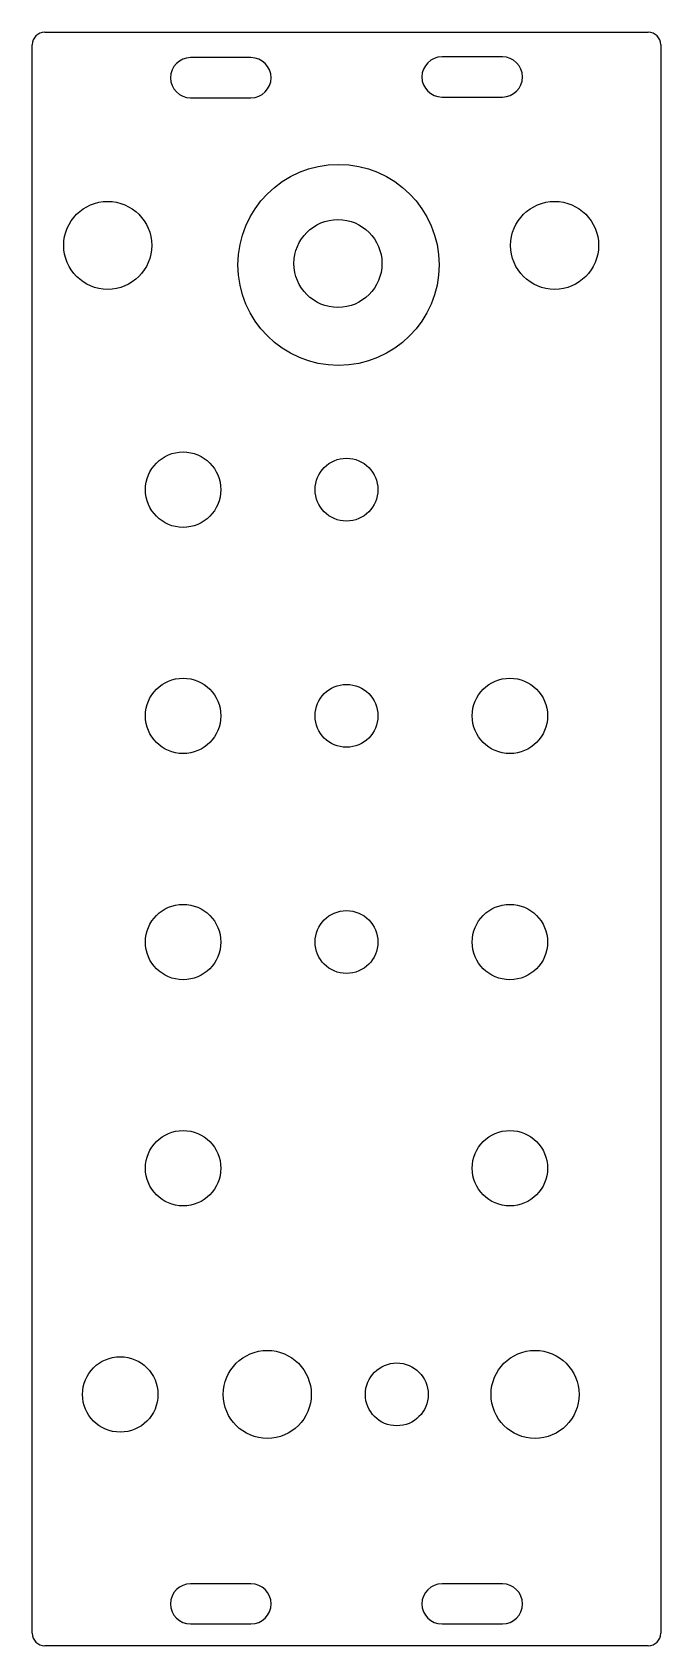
# Model space of a CAD drawing. Header units: millimetres. Extents: x 0 to 50, y 0 to 128.
import ezdxf

# ---------------------------------------------------------------- set-up
doc = ezdxf.new("R2010")
doc.units = ezdxf.units.MM
doc.layers.add('Contour', color=7, linetype='CONTINUOUS')

msp = doc.modelspace()

# ---------------------------------------------------------------- linework, layer by layer
at = {"layer": 'Contour', "color": 7, "linetype": 'CONTINUOUS'}
for p, q in [((1, 128.4), (49, 128.4)), ((0, 1), (0, 127.4)), ((50, 127.4), (50, 1)), ((17.4, 126.38), (12.6, 126.38)), ((37.4, 126.443), (32.6, 126.443)), ((11, 124.78), (11, 124.78)), ((19, 124.78), (19, 124.78)), ((31, 124.843), (31, 124.843)), ((39, 124.843), (39, 124.843)), ((12.6, 123.18), (17.4, 123.18)), ((32.6, 123.243), (37.4, 123.243)), ((17.4, 4.932), (12.6, 4.932)), ((37.4, 4.93), (32.6, 4.93)), ((11, 3.332), (11, 3.332)), ((19, 3.332), (19, 3.332)), ((31, 3.33), (31, 3.33)), ((39, 3.33), (39, 3.33)), ((12.6, 1.732), (17.4, 1.732)), ((32.6, 1.73), (37.4, 1.73)), ((49, 0), (1, 0))]:
    msp.add_line(p, q, dxfattribs=at)
for centre, radius in [((24.365, 109.886), 8), ((6, 111.44), 3.5), ((41.56, 111.44), 3.5), ((24.321, 110), 3.5), ((12, 92), 3), ((25, 92), 2.5), ((12, 74), 3), ((25, 74), 2.5), ((38, 74), 3), ((12, 56), 3), ((25, 56), 2.5), ((38, 56), 3), ((12, 38), 3), ((38, 38), 3), ((18.7, 20), 3.5), ((40, 20), 3.5), ((7, 20), 3), ((29, 20), 2.5)]:
    msp.add_circle(centre, radius, dxfattribs=at)
for centre, radius, start, end in [((1, 127.4), 1, 90, 180), ((49, 127.4), 1, 0, 90), ((12.6, 124.78), 1.6, 90, 180), ((17.4, 124.78), 1.6, 0, 90), ((32.6, 124.843), 1.6, 90, 180), ((37.4, 124.843), 1.6, 0, 90), ((12.6, 124.78), 1.6, 180, 270), ((17.4, 124.78), 1.6, 270, 360), ((32.6, 124.843), 1.6, 180, 270), ((37.4, 124.843), 1.6, 270, 360), ((12.6, 3.332), 1.6, 90, 180), ((17.4, 3.332), 1.6, 0, 90), ((32.6, 3.33), 1.6, 90, 180), ((37.4, 3.33), 1.6, 0, 90), ((12.6, 3.332), 1.6, 180, 270), ((17.4, 3.332), 1.6, 270, 360), ((32.6, 3.33), 1.6, 180, 270), ((37.4, 3.33), 1.6, 270, 360), ((1, 1), 1, 180, 270), ((49, 1), 1, -90, 0)]:
    msp.add_arc(centre, radius, start, end, dxfattribs=at)

doc.saveas('drawing.dxf')
